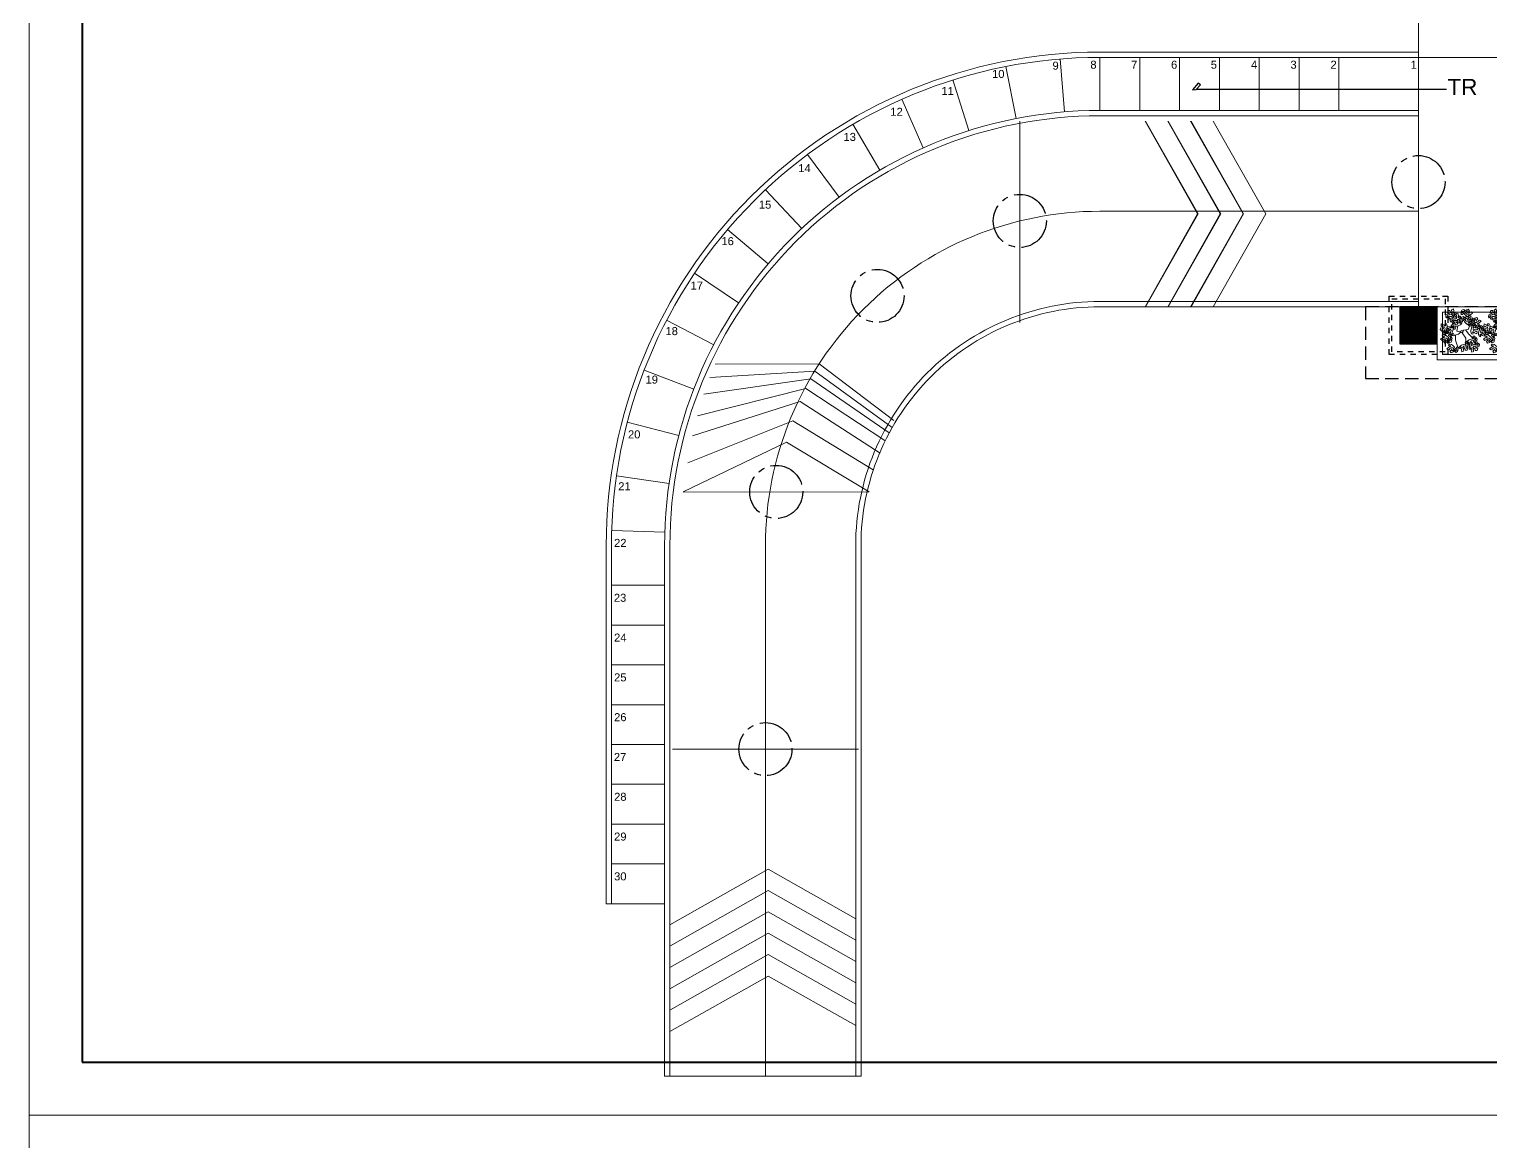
# Model space of a CAD drawing. Header units: inches. Extents: x 249 to 1192, y -18 to 440.
# Drawn here: x 249.22 to 276.75, y 169.99 to 190.95 of the extents above; entities that cross this region are included whole.
import ezdxf
from ezdxf.enums import TextEntityAlignment as Align

# ---------------------------------------------------------------- set-up
doc = ezdxf.new("R2010")
doc.units = ezdxf.units.IN
doc.header["$MEASUREMENT"] = 0
for name, pattern in [('CENTER2', [1.125, 0.75, -0.125, 0.125, -0.125]), ('DASHED2', [0.375, 0.25, -0.125]), ('HIDDEN', [0.375, 0.25, -0.125])]:
    doc.linetypes.add(name, pattern=pattern)
for name, color, linetype, lineweight in [('ARSIR BETON', 8, 'Continuous', 0), ('DINDING', 6, 'Continuous', 0), ('GRS KOP', 1, 'Continuous', 40), ('KOP', 7, 'Continuous', 20), ('TEXT (KET. RUANG)', 7, 'Continuous', 5), ('VEGETASI', 60, 'Continuous', 0)]:
    doc.layers.add(name, color=color, linetype=linetype, lineweight=lineweight)
for name, color, linetype in [('AS', 15, 'CENTER2'), ('ATAP', 123, 'Continuous'), ('KOLOM', 5, 'Continuous')]:
    doc.layers.add(name, color=color, linetype=linetype)
doc.styles.get("Standard").update_dxf_attribs({"font": 'arial.ttf'})

# ---------------------------------------------------------------- blocks, each defined once
blk = doc.blocks.new('KOP-ARS')
at = {"layer": 'GRS KOP'}
for p, q in [((1, 54), (1, 1)), ((1, 1), (83, 1))]:
    blk.add_line(p, q, dxfattribs=at)
at = {"layer": 'KOP'}
blk.add_lwpolyline([(0, 0), (84, 0), (84, 55), (0, 55)], close=True, dxfattribs=at)
for tag, height, p in [('SUKMA', 0.2, (78, 9.9)), ('1:100', 0.25, (81.3, 5.5)), ('1:100', 0.25, (81.3, 4.9)), ('1:100', 0.25, (81.3, 4.3)), ('AR-01', 0.35, (78.15, 2.7)), ('10', 0.35, (81.3, 2.7)), ('2012', 0.35, (81.3, 1.7))]:
    blk.add_attdef(tag, text='', height=height, dxfattribs=at).set_placement(p, align=Align.MIDDLE)
for p in [(73.7, 5.325), (73.7, 4.725), (73.7, 4.125)]:
    blk.add_attdef('-', p, '', height=0.35, dxfattribs=at)
blk = doc.blocks.new('K1')
at = {"layer": 'ARSIR BETON'}
h = blk.add_hatch(dxfattribs=at)
h.set_pattern_fill('ANSI37', color=256, scale=0.15, style=0)
h.set_pattern_definition([(45, (258.37489, 277.120751), (-0.01325825, 0.01325825), []), (135, (258.37489, 277.120751), (-0.01325825, -0.01325825), [])])
h.paths.add_polyline_path([(259.125, 277.171), (259.125, 277.871), (258.425, 277.871), (258.425, 277.171)])
at = {"layer": 'KOLOM'}
blk.add_lwpolyline([(258.425, 277.171), (259.125, 277.171), (259.125, 277.871), (258.425, 277.871)], close=True, dxfattribs=at)
for points in [[(258.725, 277.571), (258.825, 277.471)], [(258.725, 277.471), (258.825, 277.571)]]:
    blk.add_lwpolyline(points, dxfattribs=at)
blk = doc.blocks.new('BRANCHT', base_point=(1.548, 0.551))
for p, q in [((1.511, 0.64), (1.524, 0.662)), ((1.526, 0.607), (1.511, 0.64)), ((1.524, 0.662), (1.551, 0.661)), ((1.55, 0.627), (1.526, 0.607)), ((1.536, 0.471), (1.537, 0.5)), ((1.554, 0.427), (1.536, 0.471)), ((1.537, 0.5), (1.552, 0.572)), ((1.57, 0.598), (1.55, 0.627)), ((1.551, 0.661), (1.582, 0.622)), ((1.551, 0.661), (1.551, 0.661)), ((1.552, 0.572), (1.57, 0.598)), ((1.585, 0.414), (1.554, 0.427)), ((1.572, 0.474), (1.594, 0.431)), ((1.606, 0.467), (1.572, 0.474)), ((1.573, 0.682), (1.611, 0.684)), ((1.599, 0.643), (1.573, 0.682)), ((1.582, 0.622), (1.599, 0.643)), ((1.594, 0.431), (1.585, 0.414)), ((1.599, 0.582), (1.587, 0.538)), ((1.587, 0.538), (1.607, 0.492)), ((1.62, 0.64), (1.599, 0.582)), ((1.599, 0.582), (1.668, 0.562)), ((1.626, 0.447), (1.606, 0.467)), ((1.611, 0.684), (1.648, 0.656)), ((1.636, 0.537), (1.625, 0.526)), ((1.625, 0.526), (1.644, 0.481)), ((1.68, 0.427), (1.626, 0.447)), ((1.648, 0.656), (1.636, 0.607)), ((1.636, 0.607), (1.644, 0.59)), ((1.69, 0.518), (1.636, 0.537)), ((1.644, 0.59), (1.667, 0.602)), ((1.644, 0.481), (1.663, 0.492)), ((1.663, 0.492), (1.686, 0.474)), ((1.667, 0.602), (1.71, 0.563)), ((1.667, 0.602), (1.667, 0.602)), ((1.686, 0.474), (1.68, 0.427)), ((1.71, 0.563), (1.69, 0.518))]:
    blk.add_line(p, q)
blk = doc.blocks.new('T36')
for p, q in [((-0.111, -0.002), (-0.091, 0.108)), ((-0.017, 0.011), (-0.027, -0.001)), ((0.004, 0.007), (-0.017, 0.011)), ((0.016, -0.003), (0.004, 0.007)), ((0.016, -0.003), (0.026, 0.019)), ((0.026, 0.019), (0.124, 0.032)), ((0.07, 0.025), (0.136, -0.06)), ((0.151, 0.1), (0.083, 0.163)), ((0.124, 0.032), (0.151, 0.1)), ((-0.074, -0.06), (-0.174, -0.088)), ((-0.138, -0.078), (-0.138, -0.185)), ((-0.138, -0.185), (-0.081, -0.353)), ((-0.028, -0.013), (-0.111, -0.002)), ((-0.028, -0.013), (-0.074, -0.06)), ((-0.027, -0.001), (-0.028, -0.013)), ((-0.028, -0.013), (-0.026, -0.024)), ((-0.026, -0.024), (-0.018, -0.031)), ((-0.018, -0.031), (-0.001, -0.034)), ((-0.001, -0.034), (0.004, -0.034)), ((0.004, -0.034), (0.013, -0.024)), ((0.004, -0.034), (0.075, -0.149)), ((0.013, -0.024), (0.02, -0.01)), ((0.02, -0.01), (0.016, -0.003)), ((0.075, -0.149), (0.073, -0.293)), ((0.136, -0.06), (0.229, -0.154))]:
    blk.add_line(p, q)
at = {"xscale": 0.8515584, "yscale": 0.8515584, "zscale": 0.8515584}
for p, rotation in [((-0.215, 0.309), 120), ((-0.121, 0.222), 120), ((0.06, 0.183), 59.99999999999999), ((0.068, 0.33), 59.99999999999999), ((0.243, 0.158), 59.99999999999999), ((-0.318, 0.042), 180), ((-0.195, 0), 180), ((-0.095, 0.107), 120), ((-0.298, -0.123), 240), ((-0.168, -0.321), 240), ((0.029, -0.277), 299.9999999999999), ((0.187, -0.168), 299.9999999999999), ((0.233, -0.285), 299.9999999999999)]:
    blk.add_blockref('BRANCHT', p, dxfattribs=dict(at, rotation=rotation))
for p in [(0.192, 0.052), (0.348, -0.001)]:
    blk.add_blockref('BRANCHT', p, dxfattribs=at)
blk = doc.blocks.new('LANTAI 2')
blk.add_lwpolyline([(703.638, 173.682), (698.924, 173.682), (699, 173.77), (698.959, 173.805), (698.851, 173.678), (698.924, 173.682)])
at = {"layer": 'AS', "linetype": 'HIDDEN', "ltscale": 0.35}
for points in [[(702.559, 169.789), (703.659, 169.789), (703.659, 168.689), (702.559, 168.689)], [(702.609, 169.739), (703.609, 169.739), (703.609, 168.739), (702.609, 168.739)]]:
    blk.add_lwpolyline(points, close=True, dxfattribs=at)
at = {"layer": 'AS'}
for centre in [(703.109, 171.939), (695.599, 171.206), (692.918, 169.794), (691.011, 166.099), (690.808, 161.253)]:
    blk.add_circle(centre, 0.5, dxfattribs=at)
at = {"layer": 'ATAP', "linetype": 'DASHED2'}
blk.add_lwpolyline([(702.109, 168.239), (712.109, 168.239), (712.109, 169.589), (702.109, 169.589)], close=True, dxfattribs=at)
at = {"layer": 'DINDING'}
for points in [[(703.109, 175.889), (703.109, 169.239)], [(697.108, 174.389), (703.109, 174.389)], [(697.108, 174.289), (703.109, 174.289)], [(697.109, 174.289), (697.859, 174.289), (697.859, 173.288), (697.109, 173.288), (697.109, 174.289)], [(698.609, 174.289), (697.859, 174.289), (697.859, 173.288), (698.609, 173.288), (698.609, 174.289)], [(698.609, 174.289), (699.359, 174.289), (699.359, 173.288), (698.609, 173.288), (698.609, 174.289)], [(700.109, 174.289), (699.359, 174.289), (699.359, 173.288), (700.109, 173.288), (700.109, 174.289)], [(700.109, 174.289), (700.859, 174.289), (700.859, 173.288), (700.109, 173.288), (700.109, 174.289)], [(701.609, 174.289), (700.859, 174.289), (700.859, 173.288), (701.609, 173.288), (701.609, 174.289)], [(711.108, 174.289), (703.109, 174.289)], [(695.339, 174.118), (695.532, 173.136)], [(696.361, 174.259), (696.442, 173.262)], [(694.34, 173.863), (694.64, 172.909)], [(693.375, 173.498), (693.78, 172.584)], [(692.457, 173.027), (692.962, 172.164)], [(695.599, 169.294), (695.599, 173.089)], [(697.958, 169.589), (698.947, 171.339), (697.958, 173.089)], [(697.968, 169.589), (698.957, 171.339), (697.968, 173.089)], [(698.386, 169.589), (699.376, 171.339), (698.386, 173.089)], [(698.397, 169.589), (699.386, 171.339), (698.397, 173.089)], [(698.815, 169.589), (699.804, 171.339), (698.815, 173.089)], [(698.825, 169.589), (699.814, 171.339), (698.825, 173.089)], [(699.243, 169.589), (700.232, 171.339), (699.243, 173.089)], [(691.597, 172.456), (692.196, 171.655)], [(690.807, 171.793), (691.492, 171.064)], [(697.108, 171.389), (703.109, 171.389)], [(690.096, 171.045), (690.858, 170.398)], [(689.473, 170.223), (690.303, 169.665)], [(697.108, 169.689), (703.109, 169.689)], [(697.108, 169.589), (703.109, 169.589)], [(710.759, 169.589), (710.759, 168.589), (703.459, 168.589), (703.459, 169.589)], [(688.946, 169.336), (689.834, 168.874)], [(693.226, 167.444), (691.82, 168.515), (689.862, 168.509)], [(688.522, 168.395), (689.456, 168.036)], [(693.139, 167.211), (691.664, 168.233), (689.648, 167.942)], [(693.197, 167.316), (691.74, 168.375), (689.761, 168.258)], [(693.054, 167.07), (691.571, 168.046), (689.527, 167.534)], [(692.967, 166.83), (691.464, 167.804), (689.436, 167.158)], [(688.206, 167.413), (689.174, 167.161)], [(692.84, 166.517), (691.325, 167.438), (689.345, 166.65)], [(692.761, 166.1), (691.206, 167.039), (689.261, 166.1)], [(688.002, 166.402), (688.992, 166.259)], [(692.761, 166.1), (689.261, 166.097)], [(687.912, 165.374), (688.912, 165.343)], [(687.908, 164.34), (688.908, 164.34)], [(687.908, 163.59), (688.908, 163.59)], [(687.908, 162.84), (688.908, 162.84)], [(687.908, 162.09), (688.908, 162.09)], [(687.908, 161.34), (688.908, 161.34)], [(692.558, 161.254), (689.058, 161.251)], [(687.908, 160.59), (688.908, 160.59)], [(687.908, 159.84), (688.908, 159.84)], [(687.908, 159.09), (688.908, 159.09)], [(692.508, 158.057), (690.858, 158.99), (689.008, 157.944)], [(692.508, 157.655), (690.858, 158.587), (689.008, 157.542)], [(687.808, 158.34), (688.908, 158.34)], [(692.508, 157.252), (690.858, 158.185), (689.008, 157.139)], [(692.508, 156.85), (690.858, 157.783), (689.008, 156.737)], [(692.508, 156.448), (690.858, 157.381), (689.008, 156.335)], [(692.508, 156.046), (690.858, 156.978), (689.008, 155.933)], [(692.608, 155.089), (688.908, 155.089)]]:
    blk.add_lwpolyline(points, dxfattribs=at)
for points in [[(697.108, 174.389, 0.414214), (687.808, 165.089), (687.808, 158.34)], [(697.108, 174.289, 0.414214), (687.908, 165.089), (687.908, 158.34)], [(688.908, 155.089), (688.908, 165.089, -0.414214), (697.108, 173.289), (703.109, 173.289)], [(689.008, 155.089), (689.008, 165.089, -0.414214), (697.108, 173.189), (703.109, 173.189)], [(697.108, 171.389, 0.414214), (690.808, 165.089), (690.808, 155.089)], [(697.108, 169.689, 0.414214), (692.508, 165.089), (692.508, 155.089)], [(697.108, 169.589), (697.108, 169.589, 0.414214), (692.608, 165.089), (692.608, 155.089)]]:
    blk.add_lwpolyline(points, format="xyb", dxfattribs=at)
for points in [[(703.109, 173.288), (701.609, 173.288), (701.609, 174.289), (703.109, 174.289)], [(710.759, 169.589), (703.459, 169.589), (703.459, 168.589), (710.759, 168.589)], [(710.659, 169.489), (703.559, 169.489), (703.559, 168.689), (710.659, 168.689)]]:
    blk.add_lwpolyline(points, close=True, dxfattribs=at)
at = {"layer": 'KOLOM'}
blk.add_blockref('K1', (444.334, -108.282), dxfattribs=at)
at = {"layer": 'VEGETASI', "xscale": 0.9115255220459347, "yscale": 0.9115255220459346, "zscale": 0.9115255220459344}
for p in [(703.931, 169.13), (704.737, 169.13)]:
    blk.add_blockref('T36', p, dxfattribs=at)
at = {"layer": 'TEXT (KET. RUANG)'}
for s, height, p in [('10', 0.1507, (695.077, 173.901)), ('9', 0.151, (696.215, 174.057)), ('8', 0.151, (696.928, 174.075)), ('7', 0.151, (697.696, 174.075)), ('6', 0.151, (698.448, 174.075)), ('5', 0.151, (699.196, 174.075)), ('4', 0.151, (699.954, 174.075)), ('3', 0.151, (700.697, 174.075)), ('2', 0.151, (701.451, 174.075)), ('1', 0.151, (702.962, 174.075)), ('11', 0.1507, (694.122, 173.579)), ('TR', 0.3015, (703.657, 173.582)), ('12', 0.1507, (693.16, 173.188)), ('13', 0.1507, (692.278, 172.715)), ('14', 0.1507, (691.426, 172.126)), ('15', 0.1507, (690.684, 171.438)), ('16', 0.1507, (689.978, 170.75)), ('17', 0.1507, (689.397, 169.912)), ('18', 0.1507, (688.925, 169.055)), ('19', 0.1507, (688.549, 168.141)), ('20', 0.1507, (688.219, 167.109)), ('21', 0.1507, (688.035, 166.132)), ('22', 0.1507, (687.957, 165.064)), ('23', 0.1507, (687.953, 164.03)), ('24', 0.1507, (687.957, 163.28)), ('25', 0.1507, (687.957, 162.53)), ('26', 0.1507, (687.957, 161.78)), ('27', 0.1507, (687.953, 161.03)), ('28', 0.1507, (687.957, 160.28)), ('29', 0.1507, (687.957, 159.53)), ('30', 0.1507, (687.957, 158.78))]:
    blk.add_text(s, height=height, dxfattribs=at).set_placement(p)

msp = doc.modelspace()

# ---------------------------------------------------------------- block references
at = {"layer": 'KOP'}
for p in [(249.2179, 170.4885), (249.2179, 115.4885)]:
    msp.add_blockref('KOP-ARS', p, dxfattribs=at)

# ---------------------------------------------------------------- next in the draw order: block references
msp.add_blockref('LANTAI 2', (-427.7223, 16.1343))

doc.saveas('drawing.dxf')
